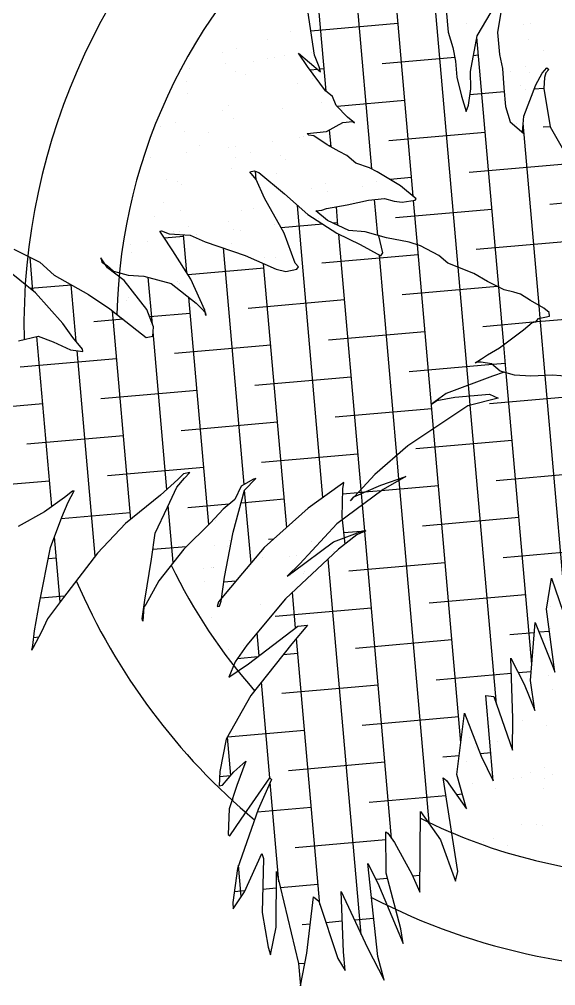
# Model space of a CAD drawing. Header units: millimetres. Extents: x 58 to 854, y 164 to 513.
# Drawn here: x 667.09 to 679.3, y 313.67 to 335.69 of the extents above; entities that cross this region are included whole.
import ezdxf

# ---------------------------------------------------------------- set-up
doc = ezdxf.new("R2010")
doc.units = ezdxf.units.MM
doc.header["$MEASUREMENT"] = 0
doc.layers.add('Layer1', color=6, linetype='Continuous')

msp = doc.modelspace()

# ---------------------------------------------------------------- linework, layer by layer
at = {"layer": 'Layer1', "color": 252}
for p, q in [((675.117, 332.282), (674.453, 339.869)), ((674.078, 334.052), (673.787, 337.372)), ((676.056, 331.661), (675.575, 337.157)), ((677.082, 330.043), (676.493, 336.775)), ((673.812, 334.875), (673.661, 335.888)), ((676.808, 335.908), (676.855, 335.4)), ((677.513, 335.317), (677.837, 335.854)), ((678.078, 335.99), (677.979, 335.395)), ((675.712, 335.596), (673.73, 335.423)), ((677.267, 335.598), (677.267, 335.598)), ((678.564, 335.57), (678.564, 335.57)), ((678.738, 335.593), (678.738, 335.593)), ((673.253, 335.413), (673.253, 335.413)), ((676.855, 335.4), (676.961, 335.049)), ((677.979, 335.395), (678.026, 334.887)), ((672.738, 335.224), (672.738, 335.224)), ((676.887, 335.319), (676.887, 335.319)), ((677.361, 334.506), (677.513, 335.317)), ((678.006, 329.591), (677.508, 335.288)), ((678.674, 335.226), (678.674, 335.226)), ((671.706, 334.925), (671.706, 334.925)), ((672.043, 335.031), (672.043, 335.031)), ((673.448, 334.919), (673.95, 334.498)), ((673.651, 334.618), (673.448, 334.919)), ((673.734, 334.935), (673.734, 334.935)), ((676.957, 335.11), (676.957, 335.11)), ((676.961, 335.049), (677.025, 334.735)), ((679.018, 334.978), (679.018, 334.978)), ((672.427, 334.737), (672.427, 334.737)), ((672.735, 334.803), (672.735, 334.803)), ((672.909, 334.826), (672.909, 334.826)), ((673.13, 334.865), (673.13, 334.865)), ((673.914, 334.606), (673.812, 334.875)), ((677.007, 334.825), (675.35, 334.68)), ((677.025, 334.735), (677.05, 334.375)), ((677.544, 334.872), (677.428, 334.862)), ((678.026, 334.887), (678.09, 334.572)), ((670.792, 334.547), (670.792, 334.547)), ((670.966, 334.57), (670.966, 334.57)), ((671.791, 334.679), (671.791, 334.679)), ((672.009, 334.507), (672.009, 334.507)), ((674.061, 334.066), (673.651, 334.618)), ((673.886, 334.552), (673.712, 334.537)), ((673.95, 334.498), (673.914, 334.606)), ((674.033, 334.565), (673.931, 334.556)), ((677.371, 334.106), (677.361, 334.506)), ((678.09, 334.572), (678.119, 334.13)), ((678.269, 334.514), (678.269, 334.514)), ((678.605, 334.62), (678.605, 334.62)), ((678.707, 334.49), (678.707, 334.49)), ((678.998, 334.462), (679.101, 334.585)), ((679.079, 334.472), (679.047, 334.369)), ((679.144, 334.549), (679.079, 334.472)), ((679.101, 334.585), (679.144, 334.549)), ((670.893, 334.275), (670.893, 334.275)), ((672.229, 334.425), (672.229, 334.425)), ((673.761, 334.333), (673.761, 334.333)), ((677.05, 334.375), (677.161, 333.943)), ((678.848, 334.197), (678.998, 334.462)), ((679.047, 334.369), (679.036, 334.117)), ((673.425, 334.227), (673.425, 334.227)), ((674.221, 333.931), (674.061, 334.066)), ((677.315, 333.736), (677.371, 334.106)), ((678.128, 334.039), (677.35, 333.971)), ((678.119, 334.13), (678.161, 333.703)), ((678.508, 334.178), (678.508, 334.178)), ((678.578, 333.484), (678.848, 334.197)), ((678.624, 334.082), (678.624, 334.082)), ((679.036, 334.118), (678.811, 334.098)), ((679.036, 334.117), (679.176, 333.243)), ((670.914, 334), (670.914, 334)), ((674.307, 333.729), (674.221, 333.931)), ((675.865, 333.841), (674.329, 333.706)), ((677.161, 333.943), (677.268, 333.593)), ((671.71, 333.61), (671.71, 333.61)), ((671.845, 333.729), (671.845, 333.729)), ((673.078, 333.668), (673.078, 333.668)), ((673.979, 333.804), (673.979, 333.804)), ((674.559, 333.466), (674.307, 333.729)), ((677.268, 333.593), (677.315, 333.736)), ((678.161, 333.703), (678.268, 333.353)), ((671.962, 333.436), (671.962, 333.436)), ((674.719, 333.331), (674.559, 333.466)), ((678.546, 333.12), (678.578, 333.484)), ((670.298, 333.241), (670.298, 333.241)), ((670.634, 333.347), (670.634, 333.347)), ((674.081, 333.136), (674.456, 333.343)), ((674.189, 332.784), (674.154, 333.176)), ((674.456, 333.343), (674.676, 333.367)), ((674.676, 333.367), (674.719, 333.331)), ((678.268, 333.353), (678.578, 333.093)), ((678.407, 333.317), (678.407, 333.317)), ((678.927, 329.172), (678.564, 333.327)), ((679.176, 333.246), (679.015, 333.232)), ((679.176, 333.243), (679.693, 332.34)), ((670.843, 333.131), (670.843, 333.131)), ((671.399, 333.123), (671.399, 333.123)), ((673.46, 332.99), (673.46, 332.99)), ((673.563, 333.03), (673.563, 333.03)), ((673.641, 333.088), (674.081, 333.136)), ((673.684, 333.052), (673.641, 333.088)), ((673.797, 333.035), (673.684, 333.052)), ((674.1, 332.833), (673.797, 333.035)), ((677.698, 333.116), (675.503, 332.924)), ((678.578, 333.093), (678.546, 333.12)), ((671.2, 332.81), (671.2, 332.81)), ((671.846, 332.782), (671.846, 332.782)), ((672.021, 332.805), (672.021, 332.805)), ((672.846, 332.914), (672.846, 332.914)), ((674.374, 332.682), (674.1, 332.833)), ((674.186, 332.809), (674.149, 332.806)), ((670.078, 332.549), (670.078, 332.549)), ((670.903, 332.658), (670.903, 332.658)), ((672.017, 332.543), (672.017, 332.543)), ((672.353, 332.649), (672.353, 332.649)), ((673.031, 332.597), (673.031, 332.597)), ((673.15, 332.502), (673.15, 332.502)), ((674.549, 332.587), (674.374, 332.682)), ((674.752, 332.416), (674.549, 332.587)), ((671.912, 332.292), (671.912, 332.292)), ((675.064, 332.311), (674.752, 332.416)), ((675.239, 332.216), (675.064, 332.311)), ((679.53, 332.392), (677.336, 332.2)), ((672.341, 332.219), (672.437, 332.24)), ((672.48, 332.045), (672.341, 332.219)), ((672.437, 332.24), (672.545, 332.203)), ((672.485, 332.033), (672.468, 332.229)), ((672.545, 332.203), (673.124, 331.717)), ((672.951, 332.19), (672.951, 332.19)), ((675.773, 331.899), (675.239, 332.216)), ((676.019, 332.085), (675.532, 332.042)), ((670.437, 332.044), (670.437, 332.044)), ((670.681, 331.996), (670.681, 331.996)), ((670.791, 331.934), (670.791, 331.934)), ((672.675, 331.617), (672.48, 332.045)), ((673.735, 331.844), (673.735, 331.844)), ((674.071, 331.95), (674.071, 331.95)), ((674.9, 331.882), (674.9, 331.882)), ((675.216, 331.99), (675.216, 331.99)), ((676.126, 331.603), (675.773, 331.899)), ((669.675, 331.702), (669.675, 331.702)), ((673.123, 330.816), (672.675, 331.617)), ((673.124, 331.717), (673.657, 331.242)), ((674.1, 331.758), (674.1, 331.758)), ((675.044, 331.571), (675.403, 331.609)), ((675.403, 331.609), (675.628, 331.551)), ((680.808, 331.619), (679.168, 331.476)), ((670.371, 331.508), (670.371, 331.508)), ((674.003, 324.795), (673.421, 331.453)), ((674.086, 331.384), (674.552, 331.462)), ((674.345, 330.995), (674.308, 331.421)), ((674.552, 331.462), (675.044, 331.571)), ((674.701, 331.57), (674.701, 331.57)), ((675.25, 330.769), (675.178, 331.586)), ((675.628, 331.551), (675.809, 331.529)), ((675.809, 331.529), (676.1, 331.572)), ((676.153, 330.552), (676.064, 331.567)), ((676.1, 331.572), (676.126, 331.603)), ((670.172, 331.196), (670.172, 331.196)), ((670.764, 331.332), (670.764, 331.332)), ((672.155, 331.346), (672.155, 331.346)), ((672.432, 331.376), (672.432, 331.376)), ((673.657, 331.242), (674.323, 330.816)), ((673.84, 331.33), (673.979, 331.343)), ((674.107, 331.106), (673.84, 331.33)), ((673.979, 331.343), (674.086, 331.384)), ((677.851, 331.361), (675.657, 331.169)), ((670.945, 330.964), (670.945, 330.964)), ((671.86, 331.095), (671.86, 331.095)), ((672.901, 331.017), (672.901, 331.017)), ((673.998, 331.024), (673.053, 330.941)), ((673.901, 331.148), (673.901, 331.148)), ((674.592, 330.881), (674.107, 331.106)), ((674.34, 331.054), (674.238, 331.045)), ((670.286, 330.863), (670.327, 330.872)), ((670.348, 330.775), (670.286, 330.863)), ((670.327, 330.872), (670.498, 330.808)), ((670.584, 330.417), (670.348, 330.775)), ((670.829, 330.746), (670.392, 330.708)), ((670.498, 330.808), (670.977, 330.771)), ((670.608, 330.858), (670.608, 330.858)), ((670.744, 330.863), (670.744, 330.863)), ((670.901, 329.925), (670.826, 330.782)), ((670.977, 330.771), (671.324, 330.622)), ((671.133, 330.784), (671.133, 330.784)), ((671.958, 330.892), (671.958, 330.892)), ((672.121, 330.888), (672.121, 330.888)), ((673.374, 330.135), (673.123, 330.816)), ((674.323, 330.816), (674.85, 330.564)), ((674.871, 324.982), (674.363, 330.797)), ((674.968, 330.852), (674.592, 330.881)), ((675.449, 330.71), (674.968, 330.852)), ((675.364, 330.371), (675.278, 330.761)), ((669.625, 330.558), (669.625, 330.558)), ((670.015, 330.637), (670.015, 330.637)), ((671.324, 330.622), (672.235, 330.312)), ((671.922, 330.576), (671.922, 330.576)), ((674.85, 330.564), (675.322, 330.3)), ((675.969, 330.613), (675.449, 330.71)), ((676.225, 330.528), (675.969, 330.613)), ((676.519, 326.365), (676.153, 330.552)), ((676.642, 330.309), (676.225, 330.528)), ((679.684, 330.637), (677.489, 330.445)), ((666.963, 330.455), (667.558, 330.156)), ((669.653, 330.382), (669.653, 330.382)), ((670.998, 329.772), (670.584, 330.417)), ((672.208, 325.09), (671.736, 330.482)), ((672.235, 330.312), (672.934, 329.996)), ((676.173, 330.329), (673.978, 330.137)), ((675.688, 325.759), (675.289, 330.319)), ((675.322, 330.3), (675.364, 330.371)), ((676.845, 330.139), (676.642, 330.309)), ((667.399, 329.504), (667.332, 330.27)), ((667.558, 330.156), (667.881, 329.86)), ((669.1, 330.027), (668.948, 330.26)), ((668.948, 330.26), (668.97, 330.162)), ((668.97, 330.162), (669.087, 330.086)), ((669.087, 330.086), (669.23, 329.954)), ((673.178, 324.111), (672.652, 330.124)), ((672.663, 330.266), (672.663, 330.266)), ((672.929, 330.255), (672.929, 330.255)), ((673.45, 330.049), (673.374, 330.135)), ((677.443, 329.898), (676.845, 330.139)), ((667.455, 329.458), (666.742, 330.037)), ((667.881, 329.86), (668.664, 329.419)), ((669.477, 329.742), (669.1, 330.027)), ((669.23, 329.954), (669.564, 329.864)), ((669.564, 329.864), (669.926, 329.842)), ((672.661, 330.022), (670.935, 329.871)), ((672.934, 329.996), (673.16, 329.944)), ((673.16, 329.944), (673.405, 329.998)), ((673.405, 329.998), (673.45, 330.049)), ((677.317, 327.357), (677.082, 330.043)), ((677.749, 329.719), (677.443, 329.898)), ((668.274, 329.638), (667.335, 329.556)), ((668.385, 328.348), (668.272, 329.639)), ((669.995, 329.079), (669.477, 329.742)), ((669.926, 329.842), (670.549, 329.673)), ((670.12, 328.739), (670.026, 329.815)), ((670.549, 329.673), (671.119, 329.226)), ((670.694, 329.719), (670.694, 329.719)), ((670.747, 329.662), (670.747, 329.662)), ((671.312, 329.064), (670.998, 329.772)), ((678.133, 329.527), (677.749, 329.719)), ((668.082, 328.758), (667.455, 329.458)), ((668.664, 329.419), (669.149, 329.097)), ((677.981, 329.603), (675.81, 329.413)), ((678.005, 329.605), (677.981, 329.603)), ((678.121, 328.278), (678.006, 329.591)), ((678.347, 329.478), (678.133, 329.527)), ((678.503, 329.426), (678.347, 329.478)), ((678.732, 329.286), (678.503, 329.426)), ((669.537, 329.28), (669.537, 329.28)), ((669.572, 329.361), (669.572, 329.361)), ((671.403, 324.182), (670.95, 329.359)), ((671.093, 329.274), (671.093, 329.274)), ((671.119, 329.226), (671.249, 329.091)), ((674.494, 329.298), (672.299, 329.106)), ((679.037, 329.108), (678.732, 329.286)), ((669.149, 329.097), (669.409, 328.888)), ((669.624, 324.298), (669.208, 329.049)), ((670.141, 328.682), (669.995, 329.079)), ((670.982, 328.991), (670.057, 328.91)), ((671.249, 329.091), (671.325, 329.006)), ((671.338, 328.947), (671.312, 329.064)), ((671.325, 329.006), (671.338, 328.947)), ((678.953, 328.882), (678.927, 329.172)), ((679.155, 329.009), (679.037, 329.108)), ((679.159, 328.927), (679.155, 329.009)), ((668.309, 328.44), (668.082, 328.758)), ((669.45, 328.857), (668.788, 328.799)), ((669.409, 328.888), (669.98, 328.441)), ((678.793, 328.79), (677.643, 328.689)), ((678.568, 328.614), (678.767, 328.786)), ((678.767, 328.786), (678.849, 328.796)), ((679.837, 328.881), (678.793, 328.79)), ((678.849, 328.796), (678.913, 328.873)), ((678.913, 328.873), (679.159, 328.927)), ((679.067, 327.577), (678.953, 328.882)), ((670.07, 328.74), (670.07, 328.74)), ((670.129, 328.475), (670.141, 328.682)), ((670.449, 324.98), (670.135, 328.57)), ((676.326, 328.574), (674.132, 328.382)), ((678.027, 328.208), (678.568, 328.614)), ((667.068, 328.37), (667.517, 328.469)), ((667.829, 324.589), (667.49, 328.463)), ((667.517, 328.469), (667.86, 328.34)), ((667.86, 328.34), (668.257, 328.162)), ((668.524, 328.18), (668.309, 328.44)), ((669.98, 328.441), (670.129, 328.475)), ((668.257, 328.162), (668.374, 328.147)), ((668.374, 328.147), (668.537, 328.122)), ((668.813, 323.456), (668.403, 328.143)), ((668.537, 328.122), (668.524, 328.18)), ((672.815, 328.266), (670.62, 328.074)), ((677.749, 328.05), (678.027, 328.208)), ((678.177, 327.639), (678.121, 328.278)), ((669.303, 327.959), (667.109, 327.767)), ((677.469, 327.867), (677.614, 327.954)), ((677.55, 327.878), (677.469, 327.867)), ((677.607, 327.881), (677.55, 327.878)), ((677.845, 327.839), (677.607, 327.881)), ((677.614, 327.954), (677.749, 328.05)), ((677.863, 327.824), (675.964, 327.657)), ((678.037, 327.677), (677.845, 327.839)), ((678.159, 327.849), (677.863, 327.824)), ((678.13, 327.652), (677.866, 327.56)), ((678.362, 327.587), (678.037, 327.677)), ((674.647, 327.542), (672.453, 327.35)), ((677.866, 327.56), (676.809, 327.168)), ((678.758, 320.998), (678.177, 327.639)), ((678.738, 327.559), (678.362, 327.587)), ((679.234, 327.586), (678.738, 327.559)), ((679.476, 322.898), (679.067, 327.577)), ((679.61, 327.557), (679.234, 327.586)), ((671.136, 327.235), (668.941, 327.043)), ((677.339, 327.109), (677.317, 327.357)), ((676.809, 327.168), (676.478, 326.925)), ((676.478, 326.925), (676.6, 327.005)), ((676.6, 327.005), (677.008, 327.08)), ((677.008, 327.08), (677.795, 327.15)), ((677.994, 327.062), (677.301, 326.887)), ((677.357, 326.901), (677.339, 327.109)), ((677.795, 327.15), (677.994, 327.062)), ((679.991, 327.125), (677.796, 326.933)), ((667.625, 326.928), (665.43, 326.736)), ((676.48, 326.818), (674.285, 326.626)), ((677.301, 326.887), (675.933, 325.973)), ((677.953, 320.086), (677.357, 326.901)), ((672.968, 326.511), (670.774, 326.319)), ((677.145, 319.213), (676.519, 326.365)), ((669.457, 326.204), (667.262, 326.012)), ((675.933, 325.973), (675.187, 325.321)), ((678.312, 326.094), (676.118, 325.902)), ((674.801, 325.787), (672.606, 325.595)), ((675.735, 325.219), (675.688, 325.759)), ((671.29, 325.479), (669.095, 325.287)), ((670.677, 325.035), (670.847, 325.236)), ((670.825, 325.333), (670.697, 325.203)), ((670.975, 325.367), (670.825, 325.333)), ((670.847, 325.236), (670.975, 325.367)), ((672.22, 324.967), (672.476, 325.228)), ((672.476, 325.228), (672.422, 325.216)), ((675.187, 325.321), (674.628, 324.721)), ((675.325, 325.075), (675.894, 325.275)), ((675.894, 325.275), (675.374, 324.981)), ((680.145, 325.37), (677.95, 325.178)), ((667.778, 325.172), (665.584, 324.98)), ((670.697, 325.203), (670.304, 324.85)), ((670.464, 324.578), (670.677, 325.035)), ((672.144, 325.052), (671.996, 324.754)), ((672.422, 325.216), (672.144, 325.052)), ((674.394, 325.08), (673.669, 324.551)), ((674.481, 325.14), (674.394, 325.08)), ((674.456, 324.992), (674.481, 325.14)), ((674.705, 324.812), (675.325, 325.075)), ((676.633, 325.062), (675.33, 324.948)), ((675.738, 325.187), (675.735, 325.219)), ((676.42, 317.393), (675.738, 325.187)), ((668.117, 324.795), (667.661, 324.469)), ((668.3, 324.938), (668.117, 324.795)), ((668.197, 324.69), (668.34, 324.947)), ((668.34, 324.947), (668.3, 324.938)), ((670.304, 324.85), (669.505, 324.202)), ((671.961, 324.009), (672.22, 324.967)), ((672.365, 323.301), (672.219, 324.964)), ((675.374, 324.981), (674.317, 324.199)), ((674.441, 324.354), (674.456, 324.992)), ((674.796, 324.902), (674.453, 324.872)), ((674.628, 324.721), (674.705, 324.812)), ((674.947, 324.915), (674.796, 324.902)), ((674.88, 324.886), (674.871, 324.982)), ((674.902, 324.632), (674.88, 324.886)), ((675.33, 324.948), (674.947, 324.915)), ((668.058, 324.352), (668.197, 324.69)), ((670.182, 323.983), (670.464, 324.578)), ((670.594, 323.313), (670.481, 324.614)), ((671.867, 324.645), (670.927, 324.563)), ((671.996, 324.754), (671.731, 324.531)), ((673.122, 324.755), (672.14, 324.669)), ((674.954, 324.036), (674.902, 324.632)), ((667.661, 324.469), (667.064, 324.132)), ((667.797, 323.66), (668.058, 324.352)), ((669.611, 324.448), (668.043, 324.311)), ((671.731, 324.531), (671.443, 324.222)), ((673.669, 324.551), (672.668, 323.654)), ((674.51, 323.736), (674.441, 324.354)), ((669.505, 324.202), (668.869, 323.529)), ((671.443, 324.222), (670.834, 323.616)), ((671.562, 324.27), (671.562, 324.27)), ((674.317, 324.199), (673.478, 323.285)), ((674.287, 324.184), (674.287, 324.184)), ((678.466, 324.338), (676.271, 324.146)), ((668.019, 322.418), (667.889, 323.904)), ((670.099, 323.392), (670.182, 323.983)), ((671.76, 322.982), (671.961, 324.009)), ((674.246, 323.789), (674.911, 324.039)), ((674.777, 323.944), (674.357, 323.617)), ((674.87, 324.023), (674.482, 323.99)), ((674.98, 324.034), (674.777, 323.944)), ((674.911, 324.039), (674.98, 324.034)), ((675.567, 317.027), (674.955, 324.023)), ((671.539, 323.71), (671.539, 323.71)), ((671.875, 323.816), (671.875, 323.816)), ((672.887, 323.85), (672.76, 323.839)), ((673.324, 323.102), (674.246, 323.789)), ((673.752, 323.789), (673.752, 323.789)), ((667.549, 322.397), (667.797, 323.66)), ((668.869, 323.529), (668.093, 322.518)), ((670.894, 323.676), (670.129, 323.609)), ((670.834, 323.616), (670.265, 322.896)), ((671.819, 323.678), (671.819, 323.678)), ((672.668, 323.654), (672.168, 323.072)), ((674.357, 323.617), (673.154, 322.487)), ((673.409, 323.467), (673.409, 323.467)), ((674.234, 323.575), (674.234, 323.575)), ((679.473, 323.542), (678.104, 323.422)), ((667.932, 323.416), (667.746, 323.4)), ((669.948, 322.458), (670.099, 323.392)), ((672.631, 323.431), (672.631, 323.431)), ((673.478, 323.285), (673.189, 323.006)), ((673.234, 323.444), (673.234, 323.444)), ((674.874, 314.84), (674.125, 323.399)), ((676.787, 323.307), (674.592, 323.115)), ((671.291, 323.188), (671.291, 323.188)), ((671.466, 323.211), (671.466, 323.211)), ((671.509, 323.191), (671.509, 323.191)), ((671.515, 323.2), (671.515, 323.2)), ((672.168, 323.072), (671.627, 322.42)), ((673.189, 323.006), (673.324, 323.102)), ((673.57, 323.058), (673.57, 323.058)), ((673.593, 323.117), (673.593, 323.117)), ((670.265, 322.896), (669.97, 322.36)), ((671.31, 322.878), (671.31, 322.878)), ((671.682, 322.432), (671.76, 322.982)), ((672.016, 322.889), (671.743, 322.865)), ((673.257, 323.011), (673.257, 323.011)), ((679.091, 322.254), (679.212, 322.961)), ((679.212, 322.961), (679.557, 321.941)), ((673.379, 321.823), (673.308, 322.632)), ((678.619, 322.582), (676.425, 322.39)), ((667.433, 321.757), (667.549, 322.397)), ((668.116, 322.548), (667.57, 322.5)), ((668.093, 322.518), (667.73, 322.028)), ((669.885, 322.034), (669.948, 322.458)), ((669.97, 322.36), (669.924, 322.309)), ((671.627, 322.42), (671.595, 322.311)), ((671.649, 322.323), (671.682, 322.432)), ((671.677, 322.513), (671.677, 322.513)), ((673.154, 322.487), (672.268, 321.431)), ((672.584, 322.36), (672.584, 322.36)), ((669.924, 322.309), (669.898, 321.976)), ((671.595, 322.311), (671.649, 322.323)), ((675.108, 322.275), (672.913, 322.083)), ((679.284, 320.813), (679.091, 322.254)), ((679.175, 322.322), (679.175, 322.322)), ((667.73, 322.028), (667.596, 321.732)), ((669.898, 321.976), (669.885, 322.034)), ((671.465, 322.055), (671.465, 322.055)), ((678.728, 320.628), (678.834, 321.947)), ((678.834, 321.947), (679.248, 320.922)), ((667.394, 321.421), (667.433, 321.757)), ((667.596, 321.732), (667.402, 321.382)), ((672.31, 321.004), (673.432, 321.864)), ((672.55, 321.188), (672.504, 321.712)), ((673.652, 321.887), (673.292, 321.459)), ((673.432, 321.864), (673.652, 321.887)), ((678.816, 321.715), (678.257, 321.666)), ((679.159, 321.745), (678.924, 321.725)), ((679.194, 321.809), (679.194, 321.809)), ((667.53, 321.612), (667.415, 321.602)), ((673.93, 315.525), (673.399, 321.586)), ((676.941, 321.551), (674.746, 321.359)), ((667.374, 321.315), (667.394, 321.421)), ((667.402, 321.382), (667.374, 321.315)), ((671.849, 321.327), (671.849, 321.327)), ((672.268, 321.431), (672.005, 321.052)), ((672.185, 321.433), (672.185, 321.433)), ((673.292, 321.459), (672.361, 320.284)), ((672.005, 321.052), (671.859, 320.705)), ((672.519, 321.164), (672.054, 321.123)), ((673.429, 321.244), (673.099, 321.215)), ((678.28, 321.135), (678.583, 320.541)), ((678.33, 319.762), (678.28, 321.135)), ((678.821, 321.197), (678.821, 321.197)), ((671.859, 320.705), (672.31, 321.004)), ((678.744, 320.824), (678.451, 320.799)), ((679.248, 320.922), (679.284, 320.813)), ((678.292, 320.785), (676.578, 320.635)), ((678.828, 319.944), (678.728, 320.628)), ((679.147, 320.738), (679.147, 320.738)), ((672.793, 318.408), (672.602, 320.588)), ((675.262, 320.52), (673.067, 320.328)), ((678.312, 320.397), (678.312, 320.397)), ((678.583, 320.541), (678.828, 319.944)), ((679.23, 320.425), (679.23, 320.425)), ((672.361, 320.284), (671.802, 319.292)), ((677.71, 320.282), (677.892, 320.26)), ((677.881, 318.339), (677.71, 320.282)), ((677.892, 320.26), (678.322, 319.038)), ((678.828, 319.947), (678.827, 319.947)), ((677.094, 319.795), (674.9, 319.603)), ((677.056, 318.483), (677.226, 319.879)), ((677.226, 319.879), (677.61, 318.905)), ((678.322, 319.038), (678.33, 319.762)), ((678.55, 319.719), (678.55, 319.719)), ((677.793, 319.583), (677.793, 319.583)), ((679.097, 319.594), (679.097, 319.594)), ((671.802, 319.292), (671.656, 318.554)), ((673.583, 319.488), (671.826, 319.334)), ((671.904, 318.459), (671.827, 319.337)), ((677.34, 319.337), (677.34, 319.337)), ((677.482, 319.095), (677.482, 319.095)), ((677.976, 319.236), (677.976, 319.236)), ((677.108, 318.912), (676.732, 318.879)), ((677.825, 318.975), (677.591, 318.954)), ((677.61, 318.905), (677.881, 318.339)), ((671.976, 318.546), (672.25, 318.785)), ((672.25, 318.785), (672.04, 318.231)), ((675.415, 318.764), (673.221, 318.572)), ((677.283, 318.783), (677.283, 318.783)), ((679.058, 318.639), (679.058, 318.639)), ((671.656, 318.554), (671.638, 318.229)), ((671.901, 318.456), (671.649, 318.434)), ((671.719, 318.24), (671.976, 318.546)), ((672.144, 317.466), (672.791, 318.41)), ((672.791, 318.41), (672.833, 318.374)), ((676.74, 318.41), (676.814, 318.347)), ((677.077, 316.274), (676.74, 318.41)), ((677.273, 317.701), (677.056, 318.483)), ((678.342, 318.404), (678.342, 318.404)), ((678.516, 318.427), (678.516, 318.427)), ((678.722, 318.533), (678.722, 318.533)), ((679.045, 318.396), (679.045, 318.396)), ((679.233, 318.475), (679.233, 318.475)), ((671.638, 318.229), (671.719, 318.24)), ((672.04, 318.231), (671.866, 317.699)), ((672.833, 318.374), (672.531, 317.689)), ((673, 316.042), (672.802, 318.303)), ((676.814, 318.347), (677.273, 317.701)), ((677.398, 318.28), (677.398, 318.28)), ((676.804, 318.001), (675.053, 317.848)), ((677.181, 318.034), (677.045, 318.022)), ((677.929, 318.165), (677.929, 318.165)), ((679.034, 318.163), (679.034, 318.163)), ((671.954, 317.884), (671.948, 317.95)), ((671.866, 317.699), (671.848, 317.114)), ((672.531, 317.689), (672.055, 316.341)), ((673.736, 317.732), (672.509, 317.625)), ((676.209, 315.803), (676.223, 317.643)), ((676.223, 317.643), (676.682, 316.997)), ((671.881, 317.087), (672.144, 317.466)), ((678.515, 317.348), (678.515, 317.348)), ((678.86, 317.336), (678.86, 317.336)), ((678.998, 317.326), (678.998, 317.326)), ((671.848, 317.114), (671.881, 317.087)), ((675.444, 316.236), (675.436, 317.182)), ((675.436, 317.182), (675.479, 317.146)), ((675.479, 317.146), (675.633, 316.939)), ((675.438, 316.997), (673.374, 316.816)), ((675.633, 316.939), (676.027, 316.216)), ((676.682, 316.997), (677.023, 316.058)), ((677.65, 316.954), (677.65, 316.954)), ((677.879, 317.021), (677.879, 317.021)), ((678.204, 316.861), (678.204, 316.861)), ((672.215, 315.815), (672.613, 316.681)), ((672.613, 316.681), (672.65, 316.572)), ((672.144, 315.707), (672.082, 316.418)), ((672.65, 316.572), (672.62, 315.344)), ((675.251, 314.337), (675.027, 316.455)), ((675.027, 316.455), (675.251, 316.007)), ((672.055, 316.341), (671.951, 315.566)), ((672.934, 315.003), (672.944, 316.273)), ((672.944, 316.273), (673.447, 314.182)), ((675.778, 314.965), (675.444, 316.236)), ((676.027, 316.216), (676.209, 315.803)), ((677.023, 316.058), (677.077, 316.274)), ((673.89, 315.977), (673.033, 315.902)), ((675.475, 316.115), (675.208, 316.092)), ((675.251, 316.007), (675.829, 314.635)), ((676.212, 316.18), (676.049, 316.166)), ((671.962, 315.427), (672.215, 315.815)), ((672.222, 315.831), (671.984, 315.81)), ((672.941, 315.894), (672.633, 315.867)), ((674.469, 314.446), (674.419, 315.818)), ((674.419, 315.818), (675.016, 314.534)), ((671.951, 315.566), (671.962, 315.427)), ((673.639, 314.411), (673.788, 315.695)), ((673.788, 315.695), (673.906, 315.596)), ((673.906, 315.596), (674.34, 314.292)), ((672.62, 315.344), (672.756, 314.552)), ((674.444, 315.141), (674.069, 315.108)), ((675.159, 315.203), (674.723, 315.165)), ((672.81, 314.377), (672.934, 315.003)), ((673.716, 315.077), (673.528, 315.06)), ((675.829, 314.635), (675.778, 314.965)), ((672.756, 314.552), (672.81, 314.377)), ((674.511, 314.019), (674.469, 314.446)), ((675.016, 314.534), (675.398, 313.796)), ((673.493, 313.673), (673.639, 314.411)), ((674.34, 314.292), (674.511, 314.019)), ((675.398, 313.796), (675.251, 314.337)), ((673.447, 314.182), (673.493, 313.673)), ((673.594, 314.182), (673.448, 314.169))]:
    msp.add_line(p, q, dxfattribs=at)
for radius, start, end in [(14.643, 76.1893, 181.1448), (12.528, 128.572, 178.7307), (12.528, 205.7173, 221.4709), (14.643, 203.2959, 230.1266), (12.528, 243.3827, 268.9821), (14.643, 242.6538, 274.0919)]:
    msp.add_arc((681.835, 328.69), radius, start, end, dxfattribs=at)

doc.saveas('drawing.dxf')
